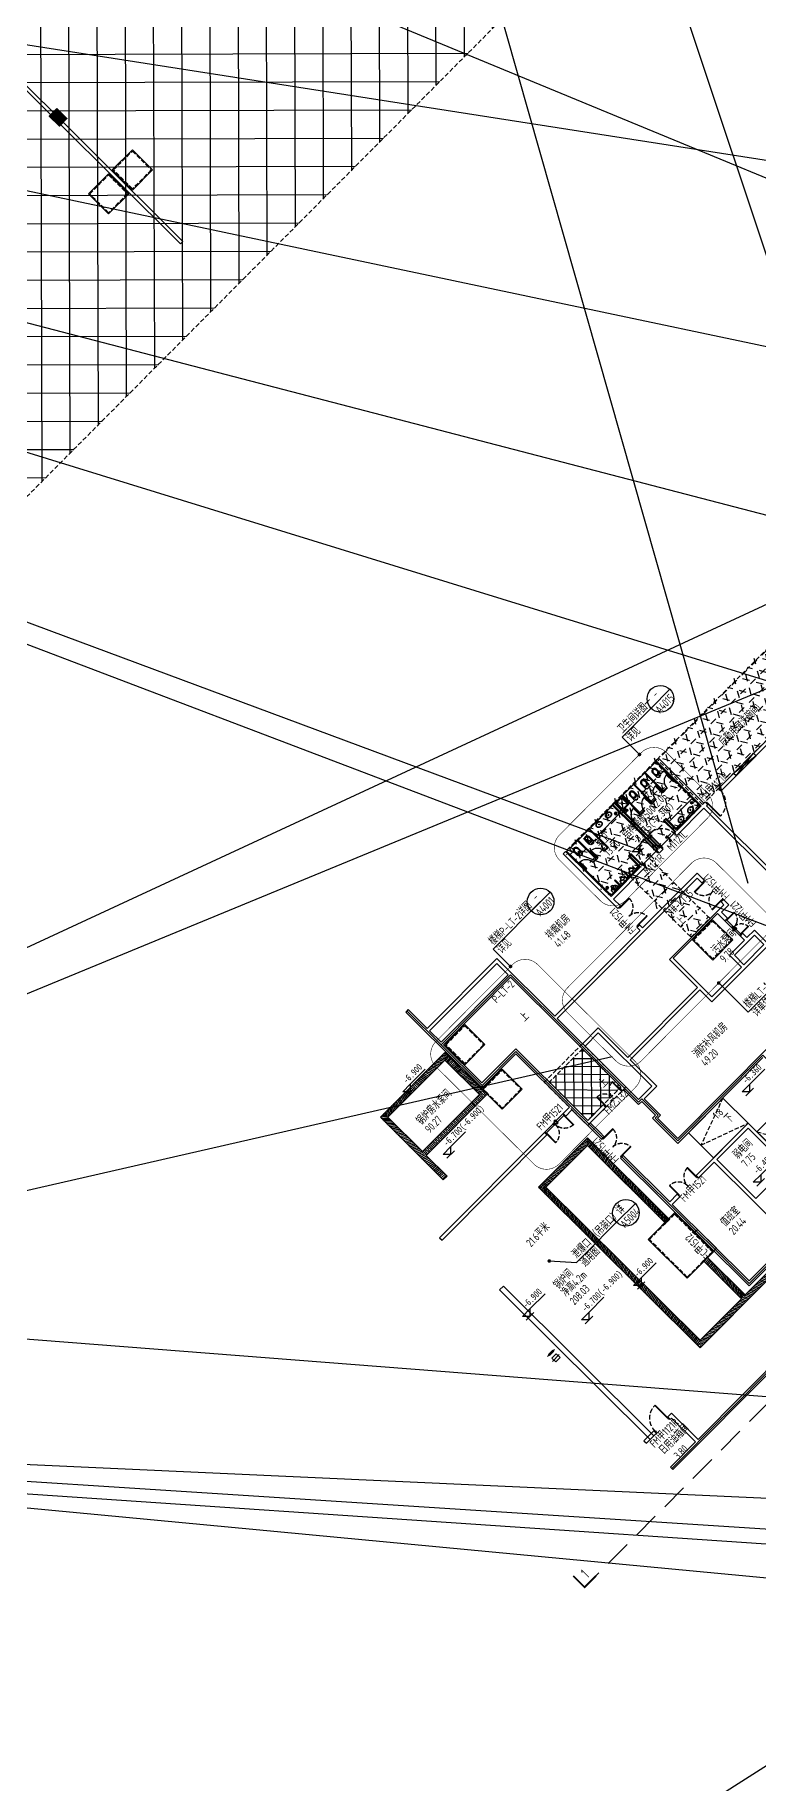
# Model space of a CAD drawing. Extents: x 517381295 to 519272522, y 3499086963 to 3500603577.
# Drawn here: x 518759061 to 518799717, y 3499822520 to 3499920838 of the extents above; entities that cross this region are included whole.
import ezdxf
from ezdxf.enums import TextEntityAlignment as Align

# ---------------------------------------------------------------- set-up
doc = ezdxf.new("R2010")
doc.units = 0
doc.header["$LTSCALE"] = 1000
doc.header["$MEASUREMENT"] = 0
for name, pattern in [('DASH', [0.35, 0.25, -0.1]), ('DASHED', [0.75, 0.5, -0.25]), ('HIDDEN', [0.375, 0.25, -0.125])]:
    doc.linetypes.add(name, pattern=pattern)
doc.layers.get('0').update_dxf_attribs({"linetype": 'CONTINUOUS'})
doc.layers.get('DEFPOINTS').update_dxf_attribs({"color": 8, "linetype": 'CONTINUOUS'})
for name, color, linetype in [('A10-plan_B1_SEN23VEG_设计区$0$AE-WALL', 255, 'CONTINUOUS'), ('AD-AREA-USNO', 13, 'CONTINUOUS'), ('AD-INDX', 43, 'CONTINUOUS'), ('AD-LEVL-HIGH', 61, 'CONTINUOUS'), ('AD-NAME-ROOM', 9, 'CONTINUOUS'), ('AD-NUMB', 205, 'CONTINUOUS'), ('AD-SIGN', 195, 'CONTINUOUS'), ('AE-ABOV', 154, 'HIDDEN'), ('AE-DICH-ARCH', 84, 'CONTINUOUS'), ('AE-DOOR-INSD', 61, 'CONTINUOUS'), ('AE-EQPM-TOLT', 70, 'CONTINUOUS'), ('AE-FLOR', 151, 'CONTINUOUS'), ('AE-FNSH', 11, 'CONTINUOUS'), ('AE-HOLE', 211, 'CONTINUOUS'), ('AE-PATN-MATE', 8, 'CONTINUOUS'), ('AE-STAR', 51, 'CONTINUOUS'), ('AE-STRU', 150, 'CONTINUOUS'), ('AE-WALL', 255, 'CONTINUOUS'), ('AE-WALL-HACH', 15, 'CONTINUOUS'), ('AE-WIND', 11, 'CONTINUOUS'), ('C-XREF-EXT', 7, 'CONTINUOUS'), ('S_WALL', 2, 'CONTINUOUS'), ('WINDOW', 4, 'CONTINUOUS'), ('多层3F核心筒1F$0$AE-PIPE', 10, 'CONTINUOUS')]:
    doc.layers.add(name, color=color, linetype=linetype)
doc.layers.add('修改圈注', color=2, linetype='CONTINUOUS', plot=False)
doc.layers.add('砼柱', color=2, linetype='CONTINUOUS', lineweight=35)
doc.styles.add('$7$TH-STYLE3', font='tssdeng.shx', dxfattribs={"width": 0.7, "bigfont": 'tssdchn.shx'})
doc.styles.add('TH-STYLE1', font='STFANGSO.TTF', dxfattribs={"width": 0.7})
doc.styles.add('TH-STYLE3', font='tssdeng.shx', dxfattribs={"width": 0.7, "bigfont": 'tssdchn.shx'})
doc.linetypes.add('ZIGZAG', pattern='A,0.0001,-0.2,[131,ltypeshp.shx,S=0.2,R=0,X=-0.2,Y=0],-0.4,[131,ltypeshp.shx,S=0.2,R=180,X=0.2,Y=0],-0.2', length=0.8001)
doc.dimstyles.new('TH-DIM100-FINAL', dxfattribs={"dimscale": 100, "dimtxt": 3, "dimasz": 2, "dimexe": 1, "dimexo": 1, "dimgap": 1, "dimtad": 1, "dimdec": 0, "dimdsep": 46, "dimtxsty": 'TH-STYLE3', "dimblk1": 'ARCHTICK', "dimblk2": 'ARCHTICK', "dimsah": 1, "dimcen": -1, "dimdle": 1, "dimclrd": 256, "dimclre": 256, "dimclrt": 256, "dimadec": 0, "dimazin": 0, "dimtfac": 1, "dimtdec": 0, "dimtix": 1, "dimtmove": 2, "dimatfit": 0, "dimldrblk": 'DOT', "dimfxl": 0, "dimtolj": 1, "dimtzin": 0, "dimlwd": -1, "dimlwe": -1, "dimarcsym": 0})
pattern_1 = [(360, (-5e-07, 2e-07), (3e-10, 95.25), [])]
pattern_2 = [(360, (3481.23, -9074.22), (3e-10, 95.25), [])]
pattern_3 = [(3e-15, (0, 0), (-6e-14, 687.4075), [396.875, -396.875]), (60, (0, 0), (-595.3124, 343.7038), [396.875, -396.875]), (120, (198.44, 343.7), (-595.3124, -343.7037), [396.875, -396.875])]

# ---------------------------------------------------------------- blocks, each defined once
blk = doc.blocks.new('*U332')
blk.add_lwpolyline([(30, 30), (60, 30), (60, 1070), (30, 1070)], close=True)
for points in [[(30, 0), (30, 30), (0, 30), (0, -30), (60, -30), (60, 0), (30, 0)], [(1070, 0), (1070, 30), (1100, 30), (1100, -30), (1040, -30), (1040, 0), (1070, 0)]]:
    blk.add_lwpolyline(points)
at = {"linetype": 'HIDDEN'}
blk.add_arc((30, 30), 1040, 0, 90, dxfattribs=at)
blk = doc.blocks.new('*U335')
for points in [[(30, 0), (30, 30), (0, 30), (0, -30), (60, -30), (60, 0), (30, 0)], [(1470, 0), (1470, 30), (1500, 30), (1500, -30), (1440, -30), (1440, 0), (1470, 0)]]:
    blk.add_lwpolyline(points)
for points in [[(30, 30), (60, 30), (60, 750), (30, 750)], [(1470, 30), (1440, 30), (1440, 750), (1470, 750)]]:
    blk.add_lwpolyline(points, close=True)
at = {"linetype": 'DASH'}
for centre, start, end in [((30, 30), 0, 90), ((1470, 30), 90, 180)]:
    blk.add_arc(centre, 720, start, end, dxfattribs=at)
at = {"layer": 'A10-plan_B1_SEN23VEG_设计区$0$AE-WALL'}
for points in [[(0, -100), (0, 100)], [(1500, -100), (1500, 100)]]:
    blk.add_lwpolyline(points, dxfattribs=at)
blk = doc.blocks.new('$WINLIB2D$00000002')
at = {"color": 0}
for points in [[(-0.5, 0.5), (0.5, 0.5)], [(-0.5, 0.5), (-0.5, -0.5)], [(0.5, 0), (-0.5, 0)], [(0.5, 0.5), (0.5, -0.5)], [(-0.5, -0.5), (0.5, -0.5)]]:
    blk.add_lwpolyline(points, dxfattribs=at)
blk = doc.blocks.new('*U336')
for points in [[(30, 0), (30, 30), (0, 30), (0, -30), (60, -30), (60, 0), (30, 0)], [(1170, 0), (1170, 30), (1200, 30), (1200, -30), (1140, -30), (1140, 0), (1170, 0)]]:
    blk.add_lwpolyline(points)
for points in [[(30, 30), (60, 30), (60, 600), (30, 600)], [(1170, 30), (1140, 30), (1140, 600), (1170, 600)]]:
    blk.add_lwpolyline(points, close=True)
at = {"linetype": 'DASH'}
for centre, start, end in [((30, 30), 0, 90), ((1170, 30), 90, 180)]:
    blk.add_arc(centre, 570, start, end, dxfattribs=at)
at = {"layer": 'A10-plan_B1_SEN23VEG_设计区$0$AE-WALL'}
for points in [[(0, -100), (0, 100)], [(1200, -100), (1200, 100)]]:
    blk.add_lwpolyline(points, dxfattribs=at)
blk = doc.blocks.new('*U341')
for points in [[(30, 0), (30, 30), (0, 30), (0, -30), (60, -30), (60, 0), (30, 0)], [(1270, 0), (1270, 30), (1300, 30), (1300, -30), (1240, -30), (1240, 0), (1270, 0)]]:
    blk.add_lwpolyline(points)
for points in [[(30, 30), (60, 30), (60, 650), (30, 650)], [(1270, 30), (1240, 30), (1240, 650), (1270, 650)]]:
    blk.add_lwpolyline(points, close=True)
at = {"linetype": 'DASH'}
for centre, start, end in [((30, 30), 0, 90), ((1270, 30), 90, 180)]:
    blk.add_arc(centre, 620, start, end, dxfattribs=at)
at = {"layer": 'A10-plan_B1_SEN23VEG_设计区$0$AE-WALL'}
for points in [[(0, -100), (0, 100)], [(1300, -100), (1300, 100)]]:
    blk.add_lwpolyline(points, dxfattribs=at)
blk = doc.blocks.new('卫生间15门槛')
at = {"layer": 'AD-SIGN'}
h = blk.add_hatch(dxfattribs=at)
h.set_pattern_fill('ANSI31', color=256, scale=500, angle=360, style=0)
h.set_pattern_definition([(45, (187442.115, -544757.67), (-44.194174, 44.194174), [])])
h.paths.add_polyline_path([(-20, -400), (130, -400), (130, 0), (0, 0), (0, -200), (-20, -200)])
blk.add_line((130, -400), (130, 0), dxfattribs=at)
at = {"layer": 'AD-SIGN', "const_width": 20}
blk.add_lwpolyline([(-15, -400), (-15, -200), (0, -200), (0, 0)], dxfattribs=at)
blk = doc.blocks.new('*U348')
at = {"layer": 'AD-SIGN'}
h = blk.add_hatch(dxfattribs=at)
h.set_pattern_fill('ANSI31', color=256, scale=500, angle=360, style=0)
h.set_pattern_definition([(45, (-50, 2e-08), (-44.194, 44.194), [])])
h.paths.add_polyline_path([(150, -67), (150, 0), (0, 0), (0, 100), (150, 100), (150, 167), (250, 167), (250, -67)])
at = {"layer": 'AD-SIGN', "const_width": 20}
blk.add_lwpolyline([(150, 167), (150, 100), (0, 100), (0, 0), (150, 0), (150, -67)], dxfattribs=at)
at = {"layer": 'DEFPOINTS'}
blk.add_lwpolyline([(150, -67), (150, 0), (0, 0), (0, 100), (150, 100), (150, 167), (250, 167), (250, -67)], close=True, dxfattribs=at)
blk = doc.blocks.new('fhfshgfdshdshhdshds')
at = {"layer": 'AE-PATN-MATE'}
h = blk.add_hatch(dxfattribs=at)
h.set_pattern_fill('ANSI37', color=256, scale=300, angle=-45.15729)
h.set_pattern_definition([(45, (0, 0), (-336.7596, 336.7596), []), (135, (0, 0), (-336.7596, -336.7596), [])])
h.paths.add_polyline_path([(13250, 82650), (10600, 82650), (10600, 79600), (13250, 79600)])
at = {"layer": 'AE-FLOR', "linetype": 'Continuous'}
for points in [[(23000, 87550), (24100, 87550)], [(24400, 87550), (25500, 87550)]]:
    blk.add_lwpolyline(points, dxfattribs=at)
at = {"layer": 'AE-FLOR'}
for points in [[(24000, 80850), (24000, 82050)], [(24100, 80850), (24100, 82050)], [(8400, 80850), (9900, 80850)], [(8400, 80750), (9900, 80750)]]:
    blk.add_lwpolyline(points, dxfattribs=at)
at = {"layer": 'AE-STRU', "linetype": 'DASH'}
for points in [[(13450, 82850), (10400, 82850), (10400, 79400), (13450, 79400)], [(13250, 82650), (10600, 82650), (10600, 79600), (13250, 79600)]]:
    blk.add_lwpolyline(points, close=True, dxfattribs=at)
at = {"layer": 'AE-WALL'}
for points in [[(29400, 130600), (29400, 145400), (29200, 145400), (29200, 145600), (29800, 145600), (29800, 145400), (29600, 145400), (29600, 130600), (29400, 130600)], [(20450, 91150), (20450, 87550), (22800, 87550), (22800, 88450), (22900, 88450), (22900, 87550), (23000, 87550), (23000, 87350), (20450, 87350), (20450, 86800), (20250, 86800), (20250, 91150), (20450, 91150)], [(24200, 91150), (24300, 91150), (24300, 87550), (24400, 87550), (24400, 87350), (24100, 87350), (24100, 87550), (24200, 87550), (24200, 91150)], [(25600, 87550), (25500, 87550), (25600, 87550), (25600, 88450), (25700, 88450), (25700, 87550), (27650, 87550), (27650, 91150), (27850, 91150), (27850, 87550), (27950, 87550), (27950, 87350), (27850, 87350), (27850, 75300), (30550, 75300), (30550, 75100), (27650, 75100), (27650, 87350), (25500, 87350), (25500, 87550)], [(36950, 85050), (36950, 84800), (37550, 84800), (37550, 84600), (36750, 84600), (36750, 85250), (37000, 85250), (37000, 86350), (36750, 86350), (36750, 87350), (29050, 87350), (29050, 87550), (36750, 87550), (36750, 88650), (36950, 88650), (36950, 87100), (37550, 87100), (37550, 86900), (36950, 86900), (36950, 86550), (37200, 86550), (37200, 85050), (36950, 85050)], [(13450, 78400), (13450, 82650), (14500, 82650), (14500, 78400)], [(50, 80650), (8400, 80650), (8400, 80850), (50, 80850)], [(24000, 80300), (24600, 80300), (23000, 80300), (23000, 79550), (24600, 79550), (24600, 80300)], [(16850, 65000), (16850, 60450), (16650, 60450), (16650, 62350), (50, 62350), (50, 62550), (2050, 62550), (2050, 64450), (1950, 64450), (1950, 64650), (2250, 64650), (2250, 62550), (16650, 62550), (16650, 65000), (16850, 65000)], [(850, 64450), (850, 64650), (50, 64650), (50, 64450)]]:
    blk.add_lwpolyline(points, close=True, dxfattribs=at)
for points in [[(7900, 89650), (7900, 91150), (7700, 91150), (7700, 89550), (7700, 88450), (7700, 85100), (10400, 85100), (10400, 80850), (9900, 80850), (9900, 80650), (10400, 80650), (10400, 78550), (10400, 78300), (10600, 78300), (10600, 78650), (10600, 79400), (11850, 79400), (11850, 79600), (10600, 79600), (10600, 80750), (10600, 85300), (10500, 85300), (7900, 85300), (7900, 88350), (13250, 88350), (13250, 79600), (13150, 79600), (13150, 79400), (13250, 79400), (13250, 78900), (13250, 78200), (13500, 78200), (13500, 77100), (13250, 77100), (13250, 75100), (20050, 75100)], [(24600, 75300), (13450, 75300), (13450, 76900), (13700, 76900), (13700, 78200), (14700, 78200), (14700, 80300), (20250, 80300), (20250, 79350), (24600, 79350)], [(24800, 76500), (24800, 80500), (24200, 80500), (24200, 80850), (24000, 80850), (24000, 80500), (22800, 80500), (22800, 79550), (20450, 79550), (20450, 82625), (24000, 82625), (24000, 82050), (24200, 82050), (24200, 82525), (24800, 82525), (24800, 82950), (24600, 82950), (24600, 82725), (20250, 82725), (20250, 80500), (14700, 80500), (14700, 82850), (13450, 82850), (13450, 84850), (24600, 84850), (24600, 84450), (24800, 84450), (24800, 84450), (24800, 85050), (20450, 85050), (20450, 85300), (20250, 85300), (20250, 85050), (13450, 85050), (13450, 89650)], [(7900, 89650), (13450, 89650)], [(13250, 89450), (13250, 88550), (7900, 88550), (7900, 89450)], [(7900, 89450), (13250, 89450)], [(16650, 69800), (14150, 69800), (14150, 72900), (16650, 72900), (16650, 71300)], [(16850, 71300), (16850, 73100), (12700, 73100), (12700, 72900), (13950, 72900), (13950, 66800), (10600, 66800), (10600, 72900), (11200, 72900), (11200, 73100), (10600, 73100), (10600, 76800), (10400, 76800), (10400, 66600), (16650, 66600)]]:
    blk.add_lwpolyline(points, dxfattribs=at)
at = {"layer": 'AE-WALL-HACH', "linetype": 'ZIGZAG', "ltscale": 0.5}
for points in [[(7800, 91150), (7800, 88450), (13350, 88450), (13350, 78300), (13600, 78300), (13600, 77000), (13350, 77000), (13350, 75200), (20150, 75200), (20150, 74400)], [(7800, 88450), (7800, 85200), (10500, 85200), (10500, 78300)], [(10500, 76800), (10500, 70900)], [(10500, 69400), (10500, 66700), (16750, 66700), (16750, 66500)], [(16750, 65000), (16750, 62450), (50, 62450)]]:
    blk.add_lwpolyline(points, dxfattribs=at)
at = {"layer": 'S_WALL'}
for p, q in [((30222, 87350), (31822, 87550)), ((31822, 87350), (30222, 87550))]:
    blk.add_line(p, q, dxfattribs=at)
blk.add_lwpolyline([(30222, 87550), (31822, 87550), (31822, 87350), (30222, 87350)], close=True, dxfattribs=at)
at = {"layer": 'AE-DOOR-INSD', "extrusion": (0, 0, -1), "zscale": -1}
for p, rotation in [((-24100, 87450), 6.60534069011202e-07), ((-27950, 87450), 180.0000002666694), ((-1950, 64550), 2.507081546688834e-07)]:
    blk.add_blockref('*U332', p, dxfattribs=dict(at, rotation=rotation))
at = {"layer": 'AE-DOOR-INSD', "extrusion": (0, 0, -1), "xscale": -1, "zscale": -1, "rotation": 359.9999998241516}
blk.add_blockref('*U332', (-24400, 87450), dxfattribs=at)
at = {"layer": 'AE-DOOR-INSD', "extrusion": (-1.03757e-10, 1.50678e-10, -1), "zscale": -1}
for name, p, rotation in [('*U335', (-20350, 85300, 0), 90.00000002542615), ('*U336', (-24100, 80850, 0), 90.0000000614262), ('*U335', (-10500, 76800, 0), 89.9999999689182)]:
    blk.add_blockref(name, p, dxfattribs=dict(at, rotation=rotation))
at = {"layer": 'AE-DOOR-INSD'}
for name, p, rotation in [('*U335', (24700, 82950, -1), 90.00000013897832), ('*U341', (11850, 79500, 0), 6.214371292143033e-08), ('*U335', (11200, 73000, -1), 1.554365093517964e-07)]:
    blk.add_blockref(name, p, dxfattribs=dict(at, rotation=rotation))
at = {"layer": 'AE-DOOR-INSD', "extrusion": (1.50678e-10, 1.03757e-10, -1), "zscale": -1, "rotation": 180}
blk.add_blockref('*U335', (-8400, 80750, 1), dxfattribs=at)
at = {"layer": 'AE-FLOR'}
for name, p, rotation in [('卫生间15门槛', (23521, 87750), 1.970203458457919e-06), ('*U348', (9075, 80750), 4.368512655817757e-07), ('*U348', (24000, 81525), 269.9999998772625)]:
    blk.add_blockref(name, p, dxfattribs=dict(at, rotation=rotation))
at = {"layer": 'AE-FLOR', "linetype": 'Continuous', "rotation": 1.970203458457919e-06}
blk.add_blockref('卫生间15门槛', (24950, 87750), dxfattribs=at)
at = {"layer": 'AE-WIND', "xscale": 1500, "yscale": 200, "zscale": 1200, "rotation": 90.00000009259264}
blk.add_blockref('$WINLIB2D$00000002', (10500, 70150), dxfattribs=at)
at = {"layer": 'AD-NUMB', "style": 'TH-STYLE3', "width": 0.7}
for s, rotation, p in [('FM甲1121R', 0.00004, (27913, 87607, -1)), ('FM甲1521', 90.00003, (20172, 85218, -1)), ('M1121R', 359.99996, (22755, 86901, -1)), ('M1121L', 359.99996, (24648, 86901, -1)), ('FM甲1521', 89.99997, (25227, 82845, -1)), ('FM甲1221', 89.93948, (25227, 80708, -1)), ('FM甲1521', 0.00004, (8341, 81024, -1)), ('FM乙1321', 0.00004, (11642, 78966, -1)), ('FM甲1521', 90.00003, (10321, 76808, 0)), ('FM甲1521', 359.99996, (11170, 72471, 0)), ('FC甲1512', 89.99997, (10172, 69359, -1)), ('FM甲1121R', 0.00004, (171, 63924))]:
    blk.add_text(s, height=450, rotation=rotation, dxfattribs=at).set_placement(p)
blk = doc.blocks.new('A$C19A71248')
at = {"layer": 'AE-HOLE', "color": 8, "linetype": 'DASH'}
for points in [[(-62600, 2700), (-65350, 1700), (-62600, 700)], [(-62600, 0), (-61000, -2750), (-59400, 0)]]:
    blk.add_lwpolyline(points, dxfattribs=at)
at = {"layer": 'AE-STAR'}
for points in [[(-65350, 2700), (-62600, 2700), (-62600, 700), (-65350, 700)], [(-62600, 0), (-59400, 0), (-59400, -2750), (-62600, -2750)]]:
    blk.add_lwpolyline(points, close=True, dxfattribs=at)
blk = doc.blocks.new('2#1F$0$1-洗手盆')
at = {"layer": 'AE-EQPM-TOLT'}
for p, q in [((-86, 21), (-101, 21)), ((-80, 27), (-80, 42)), ((-80, 15), (-80, 0)), ((-74, 21), (-59, 21)), ((-6, 218), (-34, 218)), ((-6, 21), (-21, 21)), ((0, 27), (0, 42)), ((0, 15), (0, 0)), ((2, 226), (2, 254)), ((2, 210), (2, 182)), ((6, 21), (21, 21)), ((10, 218), (38, 218)), ((74, 21), (59, 21)), ((80, 27), (80, 42)), ((80, 15), (80, 0)), ((86, 21), (101, 21))]:
    blk.add_line(p, q, dxfattribs=at)
for centre, major_axis, start_param, end_param in [((-81, 218), (-78.5, 78.5), 0.281387, 0.785403), ((-81, 218), (78.5, 78.5), 2.356199, 2.860215), ((-41, 195), (-111, 111), -0.141234, 0.281387), ((-41, 240), (111, 111), 2.860215, 3.282836), ((-81, 218), (-64.3, 64.3), 0.281387, 0.785403), ((-81, 218), (64.3, 64.3), 2.356199, 2.860215), ((-41, 195), (-96.7, 96.7), -0.141234, 0.281387), ((-41, 240), (-96.7, 96.7), 1.289419, 1.71204), ((-15, 161), (142, 142), 1.086999, 1.429562), ((-15, 275), (-142, 142), 1.71204, 2.054603), ((-15, 161), (-128, 128), -0.483797, -0.141234), ((-15, 275), (-128, 128), 1.71204, 2.054603), ((2, 106), (182, 182), 0.785403, 1.086999), ((2, 330), (-182, 182), 2.054603, 2.356199), ((2, 106), (168, 168), 0.785403, 1.086999), ((2, 330), (-168, 168), 2.054603, 2.356199), ((2, 106), (182, 182), 0.483806, 0.785403), ((2, 106), (168, 168), 0.483806, 0.785403), ((2, 330), (168, 168), 3.926996, 4.228592), ((2, 330), (182, 182), 3.926996, 4.228592), ((19, 161), (128, 128), 0.141244, 0.483806), ((19, 275), (128, 128), 4.228592, 4.571155), ((19, 161), (-142, 142), -1.429553, -1.08699), ((19, 275), (-142, 142), 2.657796, 3.000358), ((45, 195), (-96.7, 96.7), 4.431011, 4.853633), ((45, 240), (-96.7, 96.7), 3.000358, 3.42298), ((45, 195), (-111, 111), 4.431011, 4.853633), ((45, 240), (-111, 111), 3.000358, 3.42298), ((86, 218), (-64.3, 64.3), 3.926996, 4.431011), ((86, 218), (64.3, 64.3), 4.993776, 5.497792), ((86, 218), (-78.5, 78.5), 3.926996, 4.431011), ((86, 218), (-78.5, 78.5), 3.42298, 3.926996)]:
    blk.add_ellipse(centre, major_axis=major_axis, ratio=1, start_param=start_param, end_param=end_param, dxfattribs=at)
at = {"layer": 'AE-EQPM-TOLT', "extrusion": (-1.55026e-13, -2.5838e-13, -1)}
blk.add_ellipse((-80, 21), major_axis=(-9.33, 9.33), ratio=1, dxfattribs=at)
at = {"layer": 'AE-EQPM-TOLT', "extrusion": (-1.49096e-13, -2.51603e-13, -1)}
blk.add_ellipse((2, 218), major_axis=(17.3, 17.3), ratio=1, dxfattribs=at)
at = {"layer": 'AE-EQPM-TOLT', "extrusion": (-1.52506e-13, -2.49557e-13, -1)}
blk.add_ellipse((2, 218), major_axis=(-11.6, 11.6), ratio=1, dxfattribs=at)
at = {"layer": 'AE-EQPM-TOLT', "extrusion": (-1.37801e-13, -2.41155e-13, -1)}
for centre, major_axis in [((0, 21), (-9.33, 9.33)), ((80, 21), (9.33, 9.33))]:
    blk.add_ellipse(centre, major_axis=major_axis, ratio=1, dxfattribs=at)
blk = doc.blocks.new('$plan$00002869')
at = {"layer": 'AE-EQPM-TOLT'}
for p, q in [((-125, 402), (-125, 147)), ((-12, 34), (10, 34)), ((123, 402), (123, 147))]:
    blk.add_line(p, q, dxfattribs=at)
blk.add_lwpolyline([(-159, 434), (-159, 147, 0.837498), (153, 116), (156, 437, 0.957761), (-159, 434)], format="xyb", close=True, dxfattribs=at)
for points in [[(-25, 398, 0.062004), (-42, 389, 0.107172), (-82, 350, 0.07853), (-106, 296, 0.065877), (-115, 226, 0.065877), (-106, 156, 0.07853), (-82, 102, 0.107172), (-42, 62, 0.142741), (-1, 50, 0.142741)], [(-1, 50, 0.142741), (40, 62, 0.107172), (80, 102, 0.07853), (104, 156, 0.065877), (113, 226, 0.065877), (104, 296, 0.07853), (80, 350, 0.107172), (40, 389, 0.062452), (23, 398, 0.142741)]]:
    blk.add_lwpolyline(points, format="xyb", dxfattribs=at)
at = {"layer": 'AE-EQPM-TOLT', "extrusion": (0, 0, -1)}
for centre, radius, start, end in [((91, 402), 33.8, 0, 79.17033), ((1, -70), 514, 79.17262, 100.76013), ((-89, 402), 33.8, 100.76128, 180)]:
    blk.add_arc(centre, radius, start, end, dxfattribs=at)
at = {"layer": 'AE-EQPM-TOLT'}
for centre, radius, start, end in [((-12, 147), 112, 180, 270), ((-1, 440), 49.1, 178.33858, 1.66142), ((10, 147), 112, 270, 0)]:
    blk.add_arc(centre, radius, start, end, dxfattribs=at)
blk = doc.blocks.new('3#1F$0$W1')
at = {"layer": 'AE-EQPM-TOLT'}
for points in [[(-375, 1500), (-425, 1500)], [(-425, 0), (-425, 1450)], [(-375, 1450), (-425, 1450)], [(-375, 1450), (-375, 1500)], [(475, 1500), (175, 1500)], [(175, 1450), (175, 1500)], [(425, 1450), (175, 1450)], [(425, 0), (425, 1450)]]:
    blk.add_lwpolyline(points, dxfattribs=at)
blk.add_lwpolyline([(-375, 925), (-325, 925), (-325, 1475), (-375, 1475)], close=True, dxfattribs=at)
blk.add_arc((-375, 1475), 550, 269.99997, 359.99997, dxfattribs=at)
at = {"layer": 'AE-EQPM-TOLT', "rotation": 359.9999754494416}
blk.add_blockref('$plan$00002869', (0, 150), dxfattribs=at)
blk = doc.blocks.new('1-小便器')
at = {"layer": 'AE-EQPM-TOLT'}
for p, q in [((-205, 0), (205, 0)), ((-205, -191), (-205, 0)), ((205, 0), (205, -191))]:
    blk.add_line(p, q, dxfattribs=at)
blk.add_circle((0, -60), 20, dxfattribs=at)
for centre, radius, start, end in [((-243, -391), 203, 19.26394, 79.28938), ((-152, -175), 10, 114.10838, 248.13939), ((5, -526), 395, 66.66751, 114.10838), ((-243, -401), 233, 19.26394, 68.13939), ((0, -306), 54, 199.26394, 269.77772), ((0, -316), 24, 199.26394, 269.49983), ((0, -306), 54, 270.22231, 340.73605), ((0, -316), 24, 270.50017, 340.73605), ((243, -401), 233, 110.49411, 160.73605), ((243, -391), 203, 100.71062, 160.73605), ((158, -173), 10, 290.49411, 66.66751)]:
    blk.add_arc(centre, radius, start, end, dxfattribs=at)
blk = doc.blocks.new('66')
at = {"layer": 'AE-EQPM-TOLT'}
for points in [[(360516, 59492), (361016, 59492), (361016, 58892), (360516, 58892)], [(360566, 59442), (360966, 59442), (360966, 58942), (360566, 58942)]]:
    blk.add_lwpolyline(points, close=True, dxfattribs=at)
for points in [[(360566, 59442), (360735, 59231)], [(360566, 58942), (360735, 59153)], [(360798, 59231), (360966, 59442)], [(360798, 59153), (360966, 58942)]]:
    blk.add_lwpolyline(points, dxfattribs=at)
blk.add_circle((360766, 59192), 50, dxfattribs=at)
blk = doc.blocks.new('多层3F核心筒1F$0$W-drain-4')
for p, q in [((-48, -13), (13, 48)), ((-35, -35), (35, 35)), ((-13, -48), (48, 13))]:
    blk.add_line(p, q)
blk.add_circle((0, 0), 50)
blk = doc.blocks.new('A$C17EA4383')
at = {"layer": 'AE-EQPM-TOLT'}
for points in [[(1950, 15150), (3800, 15150), (3800, 15750), (1950, 15750)], [(4500, 14825), (4550, 14825), (4550, 14275), (4500, 14275)], [(5400, 12250), (7250, 12250), (7250, 12850), (5400, 12850)], [(925, 12250), (875, 12250), (875, 12700), (925, 12700)], [(1625, 12250), (1575, 12250), (1575, 12700), (1625, 12700)]]:
    blk.add_lwpolyline(points, close=True, dxfattribs=at)
for points in [[(1950, 14250), (1950, 15750)], [(4550, 14250), (4550, 15750)]]:
    blk.add_lwpolyline(points, dxfattribs=at)
blk.add_arc((4550, 14275), 550, 90, 180, dxfattribs=at)
at = {"layer": 'AE-FNSH'}
for points in [[(2650, 12200), (2650, 12250), (2600, 12250), (2600, 13100), (2400, 13100), (2400, 12250), (150, 12250), (150, 15500), (350, 15500), (350, 15750), (3800, 15750), (3800, 12250), (3750, 12250), (3750, 12200)], [(4050, 12200), (4050, 12250), (4000, 12250), (4000, 15750), (7250, 15750), (7250, 12250), (5400, 12250), (5400, 13100), (5200, 13100), (5200, 12250), (5150, 12250), (5150, 12200)]]:
    blk.add_lwpolyline(points, dxfattribs=at)
at = {"layer": 'AE-EQPM-TOLT'}
for name, p, xscale, rotation in [('3#1F$0$W1', (575, 15750), -1, 179.9999753075723), ('3#1F$0$W1', (1475, 15750), -1, 179.9999753075723), ('2#1F$0$1-洗手盆', (2500, 15750), -1.000000000000003, 180.00074232444), ('2#1F$0$1-洗手盆', (3250, 15750), -1.000000000000003, 180.00074232444), ('66', (365016, -43742), -1, 359.9999999093434), ('1-小便器', (550, 12250), -0.999999999999998, 180.0000005934962), ('1-小便器', (1250, 12250), -0.999999999999998, 180.0000005934962), ('1-小便器', (1950, 12250), -0.999999999999998, 180.0000005934962)]:
    blk.add_blockref(name, p, dxfattribs=dict(at, xscale=xscale, rotation=rotation))
for name, p, rotation in [('3#1F$0$W1', (5025, 15750), 180.0000248283219), ('3#1F$0$W1', (5925, 15750), 180.0000248283219), ('3#1F$0$W1', (6825, 15750), 180.0000248283219), ('2#1F$0$1-洗手盆', (5950, 12250), 359.999257666065), ('2#1F$0$1-洗手盆', (6700, 12250), 359.999257666065)]:
    blk.add_blockref(name, p, dxfattribs=dict(at, rotation=rotation))
at = {"layer": '多层3F核心筒1F$0$AE-PIPE'}
for p, xscale, yscale, zscale, rotation in [((3600, 15300), -1.469999999999996, 1.469999999999997, -1.469999999999996, 236.7545574588137), ((4150, 15000), 1.469999999999999, 1.469999999999999, -1.469999999999996, 123.2454424319278), ((300, 12700), -1.469999999999997, 1.469999999999997, -1.469999999999997, 56.75455738979409), ((7050, 12700), 1.469999999999997, 1.469999999999997, -1.469999999999996, 303.2454425800247)]:
    blk.add_blockref('多层3F核心筒1F$0$W-drain-4', p, dxfattribs=dict(at, xscale=xscale, yscale=yscale, zscale=zscale, rotation=rotation))
blk = doc.blocks.new('集水坑1500x1500x1500（h）')
at = {"layer": 'AE-FLOR'}
blk.add_lwpolyline([(-50, 1550), (1550, 1550), (1550, -50), (-50, -50)], close=True, dxfattribs=at)
at = {"layer": 'AE-FLOR', "linetype": 'DASH'}
blk.add_lwpolyline([(0, 1500), (1500, 1500), (1500, 0), (0, 0)], close=True, dxfattribs=at)
blk = doc.blocks.new('JSK')
at = {"layer": 'AE-DICH-ARCH'}
h = blk.add_hatch(dxfattribs=at)
h.set_pattern_fill('LINE', color=8, scale=100, angle=44.84271)
h.set_pattern_definition([(90, (1e-06, -12421.71), (-95.25, 3e-10), [])])
h.paths.add_polyline_path([(7342, 87691), (7642, 87991), (2500, 87991), (2800, 87691)])
h = blk.add_hatch(dxfattribs=at)
h.set_pattern_fill('LINE', color=8, scale=100, angle=-45.15729)
h.set_pattern_definition(pattern_1)
h.paths.add_polyline_path([(2500, 82997), (2500, 87991), (2800, 87691), (2800, 82997)])
h = blk.add_hatch(dxfattribs=at)
h.set_pattern_fill('LINE', color=8, scale=100, angle=-45.15729)
h.set_pattern_definition(pattern_1)
h.paths.add_polyline_path([(7342, 84949), (7642, 84949), (7642, 87991), (7342, 87691)])
h = blk.add_hatch(dxfattribs=at)
h.set_pattern_fill('LINE', color=8, scale=100, angle=44.84271)
h.set_pattern_definition([(90, (-5e-07, 2e-07), (-95.25, 3e-10), [])])
h.paths.add_polyline_path([(2800, 84949), (7700, 84949), (7700, 84649), (2800, 84649)])
h = blk.add_hatch(dxfattribs=at)
h.set_pattern_fill('LINE', color=8, scale=100, angle=44.84271)
h.set_pattern_definition([(90, (3481.23, -21495.93), (-95.25, 3e-10), [])])
h.paths.add_polyline_path([(9584, 78617), (9884, 78917), (5981, 78917), (6281, 78617)])
h = blk.add_hatch(dxfattribs=at)
h.set_pattern_fill('LINE', color=8, scale=100, angle=-45.15729)
h.set_pattern_definition(pattern_2)
h.paths.add_polyline_path([(5981, 66101), (5981, 78917), (6281, 78617), (6281, 66401)])
h = blk.add_hatch(dxfattribs=at)
h.set_pattern_fill('LINE', color=8, scale=100, angle=-45.15729)
h.set_pattern_definition(pattern_2)
h.paths.add_polyline_path([(9584, 72417), (9884, 72417), (9884, 78917), (9584, 78617)])
h = blk.add_hatch(dxfattribs=at)
h.set_pattern_fill('LINE', color=8, scale=100, angle=-45.15729)
h.set_pattern_definition([(360, (3481.23, -15090.19), (3e-10, 95.25), [])])
h.paths.add_polyline_path([(9584, 66401), (9884, 66401), (9884, 69417), (9584, 69417)])
h = blk.add_hatch(dxfattribs=at)
h.set_pattern_fill('LINE', color=8, scale=100, angle=44.84271)
h.set_pattern_definition([(90, (3481.23, -9074.22), (-95.25, 3e-10), [])])
h.paths.add_polyline_path([(6281, 66401), (16650, 66401), (16650, 66101), (5981, 66101)])
for points in [[(2500, 82997), (2800, 82997), (2800, 84649), (7700, 84649), (7700, 84949), (7642, 84949), (7642, 87991), (2500, 87991), (2500, 82997)], [(2800, 87691), (7342, 87691), (7342, 84949), (2800, 84949)], [(9884, 69417), (9584, 69417), (9584, 66401), (6281, 66401), (6281, 78617), (9584, 78617), (9584, 72417), (9884, 72417), (9884, 78917), (5981, 78917), (5981, 66101), (16650, 66101), (16650, 66401), (9884, 66401), (9884, 69417)]]:
    blk.add_lwpolyline(points, close=True, dxfattribs=at)
at = {"layer": 'AE-FLOR'}
blk.add_lwpolyline([(8250, 72467), (10350, 72467), (10350, 69367), (8250, 69367)], close=True, dxfattribs=at)
at = {"layer": 'AE-FLOR', "linetype": 'DASH'}
blk.add_lwpolyline([(8300, 72417), (10300, 72417), (10300, 69417), (8300, 69417)], close=True, dxfattribs=at)
at = {"layer": 'C-XREF-EXT', "rotation": 359.9999999998357}
for p in [(27800, 134700), (29700, 134700), (7996, 86750), (7700, 83500), (22000, 81025)]:
    blk.add_blockref('集水坑1500x1500x1500（h）', p, dxfattribs=at)
blk = doc.blocks.new('*U268')
for p, q in [((-200, 200), (200, 200)), ((0, 0), (-200, 200)), ((-200, 0), (200, 0)), ((200, 200), (0, 0)), ((200, 200), (1000, 200))]:
    blk.add_line(p, q)
at = {"style": 'TH-STYLE1', "width": 0.7}
blk.add_attdef('标高', (280, 334), '', height=250, dxfattribs=at)
blk = doc.blocks.new('gfdgdgfdggggfd')
at = {"layer": 'AD-LEVL-HIGH'}
ref = blk.add_blockref('*U268', (-1224235, 2963751), dxfattribs=dict(at, xscale=1.500000000000002, yscale=1.500000000000002, zscale=1.500000000000002, rotation=5.623632054010739e-06))
ref.add_attrib('标高', '-6.900', (-1224064, 2964201), dxfattribs={"layer": '0', "height": 375, "rotation": 0.00001, "style": 'TH-STYLE1', "width": 0.7})
ref = blk.add_blockref('*U268', (-1205567, 2964108), dxfattribs=dict(at, xscale=1.500000000000002, yscale=1.500000000000002, zscale=1.500000000000002, rotation=5.623632054010739e-06))
ref.add_attrib('标高', '-5.815(-6.300)', (-1205395, 2964558), dxfattribs={"layer": '0', "height": 375, "rotation": 0.00001, "style": 'TH-STYLE1', "width": 0.7})
ref = blk.add_blockref('*U268', (-1225135, 2959657), dxfattribs=dict(at, xscale=1.500000000000002, yscale=1.500000000000002, zscale=1.500000000000002, rotation=5.623632054010739e-06))
ref.add_attrib('标高', '-6.700(-6.900)', (-1224963, 2960107), dxfattribs={"layer": '0', "height": 375, "rotation": 0.00001, "style": 'TH-STYLE1', "width": 0.7})
ref = blk.add_blockref('*U268', (-1228443, 2950071), dxfattribs=dict(at, xscale=1.500000000000002, yscale=1.500000000000002, zscale=1.500000000000002, rotation=5.623632054010739e-06))
ref.add_attrib('标高', '-6.900', (-1228271, 2950521), dxfattribs={"layer": '0', "height": 375, "rotation": 0.00001, "style": 'TH-STYLE1', "width": 0.7})
ref = blk.add_blockref('*U268', (-1210784, 2950213), dxfattribs=dict(at, xscale=1.500000000000002, yscale=1.500000000000002, zscale=1.500000000000002, rotation=5.623632054010739e-06))
ref.add_attrib('标高', '-6.360', (-1210613, 2950663), dxfattribs={"layer": '0', "height": 375, "rotation": 0.00001, "style": 'TH-STYLE1', "width": 0.7})
ref = blk.add_blockref('*U268', (-1226248, 2947576), dxfattribs=dict(at, xscale=1.500000000000002, yscale=1.500000000000002, zscale=1.500000000000002, rotation=5.623632054010739e-06))
ref.add_attrib('标高', '-6.700(-6.900)', (-1226076, 2948026), dxfattribs={"layer": '0', "height": 375, "rotation": 0.00001, "style": 'TH-STYLE1', "width": 0.7})
ref = blk.add_blockref('*U268', (-1222802, 2946861), dxfattribs=dict(at, xscale=1.500000000000002, yscale=1.500000000000002, zscale=1.500000000000002, rotation=5.623632054010739e-06))
ref.add_attrib('标高', '-6.900', (-1222630, 2947311), dxfattribs={"layer": '0', "height": 375, "rotation": 0.00001, "style": 'TH-STYLE1', "width": 0.7})
ref = blk.add_blockref('*U268', (-1213947, 2946190), dxfattribs=dict(at, xscale=1.500000000000002, yscale=1.500000000000002, zscale=1.500000000000002, rotation=5.623632054010739e-06))
ref.add_attrib('标高', '-6.450', (-1213775, 2946640), dxfattribs={"layer": '0', "height": 375, "rotation": 0.00001, "style": 'TH-STYLE1', "width": 0.7})
at = {"layer": 'AD-AREA-USNO', "char_height": 450, "attachment_point": 1, "rotation": 0, "style": 'TH-STYLE3'}
for s, insert in [('13.50', (-1206990, 2965600)), ('12.06', (-1203240, 2965600)), ('41.48', (-1212621, 2963969)), ('90.27', (-1225135, 2961757)), ('9.78', (-1206642, 2956767)), ('49.20', (-1211525, 2953397)), ('208.03', (-1226248, 2949176)), ('7.75', (-1213947, 2947790)), ('20.44', (-1217137, 2945610)), ('3.80', (-1228279, 2938894))]:
    blk.add_mtext(s, dxfattribs=dict(at, insert=insert))
at = {"layer": 'AD-NAME-ROOM', "style": 'TH-STYLE3', "width": 0.7}
for s, p in [('男卫', (-1206990, 2965800)), ('女卫', (-1203240, 2965800)), ('结构降板500', (-1205567, 2965108)), ('后勤用房', (-1198035, 2964915)), ('排烟机房', (-1212621, 2964169)), ('锅炉房水泵间', (-1225135, 2961957)), ('污水泵间', (-1206642, 2956967)), ('消防补风机房', (-1211525, 2953597)), ('锅炉间', (-1226248, 2949976)), ('净高4.2m', (-1226248, 2949376)), ('弱电间', (-1213947, 2947990)), ('值班室', (-1217137, 2945810)), ('日用油箱间', (-1228654, 2939216))]:
    blk.add_text(s, height=450, rotation=0.00001, dxfattribs=at).set_placement(p)
at = {"layer": 'DEFPOINTS', "style": 'TH-STYLE3', "width": 0.7}
blk.add_text('(洗碗间)', height=450, rotation=0.00001, dxfattribs=at).set_placement((-1196508, 2964915))
blk = doc.blocks.new('GFDGDGDAGA')
at = {"layer": 'AD-NAME-ROOM', "style": 'TH-STYLE3', "width": 0.7}
for s, p in [('P-LT-2', (15740, 79067)), ('1#-LT-5', (26243, 75546))]:
    blk.add_text(s, height=450, rotation=0.00001, dxfattribs=at).set_placement(p)
blk = doc.blocks.new('tersurf7y7tu')
at = {"layer": 'WINDOW'}
h = blk.add_hatch(color=8, dxfattribs=at)
h.dxf.hatch_style = 1
h.paths.add_polyline_path([(2048630, -140314), (2048030, -140314), (2048030, -141114), (2048630, -141114)])
at = {"layer": '砼柱', "lineweight": 35}
blk.add_lwpolyline([(2048630, -140314), (2048030, -140314), (2048030, -141114), (2048630, -141114)], close=True, dxfattribs=at)
blk = doc.blocks.new('ffdgdhgfdagfdahgshdg')
at = {"layer": 'AE-ABOV'}
h = blk.add_hatch(dxfattribs=at)
h.set_pattern_fill('STARS', color=8, scale=500, angle=-45.15729)
h.set_pattern_definition(pattern_3)
h.paths.add_polyline_path([(23500, 82750), (23500, 87550), (27550, 87550), (27550, 91150), (20450, 91150), (20450, 87550), (22000, 87550), (22000, 82750)])
h = blk.add_hatch(dxfattribs=at)
h.set_pattern_fill('STARS', color=8, scale=500, angle=-45.15729)
h.set_pattern_definition(pattern_3)
h.paths.add_polyline_path([(48650, 84800), (37550, 84800), (37550, 85250), (36950, 85250), (36950, 87549), (27750, 87549), (27750, 89150), (27750, 91150), (48667, 91150)])
at = {"layer": 'AE-ABOV', "color": 8}
blk.add_lwpolyline([(23500, 82750), (23500, 87550), (27550, 87550), (27550, 91150), (20450, 91150), (20450, 87550), (22000, 87550), (22000, 82750)], close=True, dxfattribs=at)
blk.add_lwpolyline([(48650, 84800), (37550, 84800), (37550, 85250), (36950, 85250), (36950, 87549), (27750, 87549), (27750, 89150), (27750, 91150), (48667, 91150), (48650, 84800)], dxfattribs=at)
blk = doc.blocks.new('_ArchTick')
at = {"color": 0, "linetype": 'ByBlock', "const_width": 0.4}
blk.add_lwpolyline([(-0.5, -0.5), (0.5, 0.5)], dxfattribs=at)
blk = doc.blocks.new('_DOT')
at = {"color": 0, "linetype": 'ByBlock', "const_width": 0.5}
blk.add_lwpolyline([(-0.25, 0, 1), (0.25, 0, 1)], format="xyb", close=True, dxfattribs=at)
blk = doc.blocks.new('_A-index')
blk.add_line((-0.5, 0), (0.5, 0))
blk.add_circle((0, 0), 0.5)
for tag, style, width, p, p2 in [('1', 'TH-STYLE3', 5.2, (-0.17, 0.05), (0.17, 0.05)), ('-', 'TH-STYLE1', 2.108626, (-0.17, -0.39), (0.17, -0.39))]:
    blk.add_attdef(tag, text='', height=0.34, dxfattribs=dict(style=style, width=width)).set_placement(p, p2, align=Align.FIT)
blk = doc.blocks.new('A$C7E1F5DAB')
at = {"layer": 'AD-INDX'}
ref = blk.add_blockref('_A-index', (4959, -1149, 0), dxfattribs=dict(at, xscale=1499.999996440796, yscale=1499.999996440796, rotation=2.657545963126128e-05))
ref.add_attrib('1', '1', dxfattribs={"layer": '0', "height": 450, "rotation": 0.00004, "style": 'TH-STYLE3', "width": 0.65}).set_placement((4929, -514, 0), align=Align.TOP_CENTER)
ref.add_attrib('-', 'A5004', dxfattribs={"layer": '0', "height": 450, "rotation": 0.00004, "style": 'TH-STYLE3', "width": 0.65}).set_placement((4928, -1734, 0), align=Align.CENTER)
at = {"layer": 'AD-INDX', "style": 'TH-STYLE3', "width": 0.7}
for s, p in [('泄爆口 （吊装口）详', (1172, -1039, 0)), ('通用图', (1172, -1709, 0))]:
    blk.add_text(s, height=450, rotation=0.00004, dxfattribs=at).set_placement(p)
at = {"layer": 'AD-INDX'}
blk.add_leader([(0, 0), (1017, -1149, 0), (4959, -1149, 0)], dimstyle='TH-DIM100-FINAL', dxfattribs=at)
blk = doc.blocks.new('A$C3ED10073')
at = {"layer": 'AD-INDX', "linetype": 'DASHED', "ltscale": 0.5, "const_width": 30}
for points in [[(20861, 92047), (27392, 92047, -0.414214), (28392, 91047), (28392, 87811, -0.414214), (27392, 86811), (20861, 86811, -0.414214), (19861, 87811), (19861, 91047, -0.414214)], [(7722, 88780), (13828, 88780, -0.414214), (14828, 87780), (14828, 80011, -0.414214), (13828, 79011), (7722, 79011, -0.414214), (6722, 80011), (6722, 87780, -0.414214)], [(15090, 85665), (24963, 85665, -0.414214), (25963, 84665), (25963, 80828, -0.414214), (24963, 79828), (15090, 79828, -0.414214), (14090, 80828), (14090, 84665, -0.414214)]]:
    blk.add_lwpolyline(points, format="xyb", close=True, dxfattribs=at)
at = {"layer": 'AD-INDX'}
ref = blk.add_blockref('_A-index', (30296, 93424, 0), dxfattribs=dict(at, xscale=1499.999996440795, yscale=1499.999996440795, rotation=2.925946492423042e-08))
ref.add_attrib('1', '-', dxfattribs={"layer": '0', "height": 450, "style": 'TH-STYLE3', "width": 0.65}).set_placement((30266, 94059, 0), align=Align.TOP_CENTER)
ref.add_attrib('-', 'A4015', dxfattribs={"layer": '0', "height": 450, "style": 'TH-STYLE3', "width": 0.65}).set_placement((30264, 92839, 0), align=Align.CENTER)
ref = blk.add_blockref('_A-index', (17459, 90157, 0), dxfattribs=dict(at, xscale=1499.999996440795, yscale=1499.999996440795, rotation=2.925946492423042e-08))
ref.add_attrib('1', '-', dxfattribs={"layer": '0', "height": 450, "style": 'TH-STYLE3', "width": 0.65}).set_placement((17429, 90792, 0), align=Align.TOP_CENTER)
ref.add_attrib('-', 'A4001', dxfattribs={"layer": '0', "height": 450, "style": 'TH-STYLE3', "width": 0.65}).set_placement((17427, 89572, 0), align=Align.CENTER)
at = {"layer": 'C-XREF-EXT'}
blk.add_blockref('A$C7E1F5DAB', (3467, 75558, 0), dxfattribs=at)
at = {"layer": 'AD-INDX', "style": 'TH-STYLE3', "width": 0.7}
for s, p in [('卫生间详图一', (27396, 93534, 0)), ('详见', (27396, 92864, 0)), ('楼梯P-LT-2详图', (13833, 90267, 0)), ('详见', (13833, 89597, 0)), ('楼梯LT-1-05/06详图', (21428, 77603, 0)), ('详单体子项', (21428, 76933, 0))]:
    blk.add_text(s, height=450, dxfattribs=at).set_placement(p)
at = {"layer": 'AD-INDX'}
for points in [[(27242, 92047, 0), (27242, 93424, 0), (30296, 93424, 0)], [(13678, 88780), (13678, 90157), (17459, 90157, 0)], [(21273, 79828), (21273, 77493), (26151, 77493, 0)]]:
    blk.add_leader(points, dimstyle='TH-DIM100-FINAL', dxfattribs=at)

msp = doc.modelspace()

# ---------------------------------------------------------------- hatches: boundary and pattern name
at = {"layer": 'AE-ABOV'}
h = msp.add_hatch(dxfattribs=at)
h.set_pattern_fill('ANSI37', color=8, scale=1000)
h.set_pattern_definition([(90.1573, (518839106.9, 3499796143.7), (-1587.494, -4.358), []), (180.1573, (518839106.9, 3499796143.7), (4.358, -1587.494), [])])
h.paths.add_polyline_path([(518815908.8, 3499952492.6), (518792262.1, 3499976009.8), (518792896.7, 3499976647.9), (518785102.3, 3499984399.7), (518720271.5, 3499919211.9), (518751712.6, 3499887943)])

# ---------------------------------------------------------------- linework, layer by layer
at = {"layer": 'AD-INDX', "linetype": 'DASHED', "ltscale": 3}
msp.add_line((518914523.6, 3499958775.4), (518790600.7, 3499834170.3), dxfattribs=at)
at = {"layer": 'AD-INDX', "const_width": 100}
msp.add_lwpolyline([(518790600.7, 3499834170.3), (518789966.1, 3499833532.1), (518789327.9, 3499834166.8)], dxfattribs=at)
at = {"layer": 'AD-SIGN'}
msp.add_lwpolyline([(518798255.3, 3499860536, 0, 0, 0), (518797325.8, 3499859601.4, 125, 0, 0), (518797149.5, 3499859424.1, 0, 0, 0)], format="xyseb", dxfattribs=at)
at = {"layer": 'AE-ABOV', "color": 8}
msp.add_lwpolyline([(518815908.8, 3499952492.6), (518792262.1, 3499976009.8), (518792896.7, 3499976647.9), (518785102.3, 3499984399.7), (518720271.5, 3499919211.9), (518751712.6, 3499887943)], close=True, dxfattribs=at)
at = {"layer": 'AE-DICH-ARCH'}
msp.add_lwpolyline([(518785398.6, 3499850474.7), (518785187, 3499850261.9), (518793655.7, 3499841839.6), (518793867.3, 3499842052.3)], close=True, dxfattribs=at)
at = {"layer": 'C-XREF-EXT', "color": 5}
msp.add_lwpolyline([(518806524, 3499943056.2, 200, 200, 0), (518815908.8, 3499952492.6, 200, 200, 0), (518797828.1, 3499970474.3, 200, 200, 0), (518792967.6, 3499976577.4, 200, 200, 0), (518787366.1, 3499982148.1, 0, 0, 0), (518724359.9, 3499918795, 0, 0, 0), (518740242.5, 3499902999.4, 0, 0, 0), (518741723.3, 3499904488.4, 0, 0, 0), (518752500.8, 3499893769.9, 0, 0, 0), (518805176.5, 3499946735.6, 0, 0, 0), (518813649.6, 3499938308.9, 0, 0, 0), (518825531.6, 3499950256.3, 0, 0, 0), (518822837.2, 3499952935.9, 0, 0, 0), (518828722.3, 3499958796.3, 0, 0, 0), (518812669.4, 3499974761.4, 0, 0, 0), (518818377.5, 3499980500.9, 0, 0, 0), (518818377.5, 3499980500.9, 0, 0, 0), (518817880.4, 3499981277.4, 0, 0, 0), (518802104.1, 3499996967.3, 0, 0, 0), (518787366.1, 3499982148.1, 0, 0, 0)], format="xyseb", dxfattribs=at)
at = {"layer": 'S_WALL'}
for points in [[(518787880.3, 3499846508.9), (518788269.5, 3499846900.3)], [(518788155.2, 3499846235.6), (518788544.4, 3499846626.9)]]:
    msp.add_lwpolyline(points, dxfattribs=at)
for points in [[(518787929.2, 3499846618.1), (518788176, 3499846866.3), (518788232.7, 3499846809.8), (518787985.9, 3499846561.7)], [(518788127.7, 3499846420.6), (518788374.5, 3499846668.8), (518788587.2, 3499846457.3), (518788340.4, 3499846209.1)]]:
    msp.add_lwpolyline(points, close=True, dxfattribs=at)
at = {"layer": '修改圈注', "color": 5}
for points in [[(518799162.7, 3499873104.3), (518725147.3, 3500133265.9)], [(518820065.6, 3499848935.6), (518725147.3, 3500133265.9)], [(518793142.5, 3499874956.7), (518608364.8, 3499943757.2)], [(518822753.9, 3499862152.9), (518608364.8, 3499943757.2)], [(518820553.4, 3499888525.3), (518608364.8, 3499943757.2)], [(518840773.8, 3499871994.9), (518608364.8, 3499943757.2)], [(518850527, 3499892686.3), (518608364.8, 3499943757.2)], [(518850828.5, 3499905861.7), (518608364.8, 3499943757.2)]]:
    msp.add_lwpolyline(points, dxfattribs=at)
at = {"layer": '修改圈注', "color": 2}
for points in [[(518827085, 3499901671.1), (518694638.1, 3499956390.7)], [(518821867.4, 3499842553.4), (518624596.2, 3499857903.8), (519106545.5, 3499665724.5)], [(518815392, 3499833177.9), (518701950.9, 3499760878.7)]]:
    msp.add_lwpolyline(points, dxfattribs=at)
at = {"layer": '修改圈注', "color": 3}
for points in [[(518823175.7, 3499899473.1), (518701448.9, 3499842987.7)], [(518832181.3, 3499897254.5), (518701433.3, 3499843317.9)], [(518791513.2, 3499863355.5), (518701435.5, 3499842758.1)], [(518821621.4, 3499835411.1), (518700728.3, 3499843215.4)], [(518822311.5, 3499834453.8), (518702745.3, 3499842549)]]:
    msp.add_lwpolyline(points, dxfattribs=at)
at = {"layer": '修改圈注'}
for points in [[(518805636.6, 3499838287.2), (518700833.1, 3499843069.2)], [(518811520.5, 3499832970), (518702353.4, 3499843306.7)]]:
    msp.add_lwpolyline(points, dxfattribs=at)

# ---------------------------------------------------------------- block references
at = {"rotation": 45.15729226620189}
for name, p in [('gfdgdgfdggggfd', (521744880.6, 3498639509.6)), ('A$C19A71248', (518843797.2, 3499903531.1))]:
    msp.add_blockref(name, p, dxfattribs=at)
at = {"layer": 'C-XREF-EXT'}
for name, p, rotation in [('GFDGDGDAGA', (518829988.4, 3499799435), 45.15729226620189), ('A$C3ED10073', (518839106.9, 3499796143.7), 45.15729226620189), ('fhfshgfdshdshhdshds', (518839106.9, 3499796143.7), 45.15729226620189), ('JSK', (518839106.9, 3499796143.7), 45.15729226636613), ('tersurf7y7tu', (517216180, 3498563074.6), 45.15729226620189), ('ffdgdhgfdagfdahgshdg', (518839106.9, 3499796143.7), 45.15729226620189), ('A$C17EA4383', (518800030.4, 3499863706.8), 45.15729226620189)]:
    msp.add_blockref(name, p, dxfattribs=dict(at, rotation=rotation))

# ---------------------------------------------------------------- texts
at = {"layer": 'AD-INDX', "style": '$7$TH-STYLE3', "width": 0.7}
msp.add_text('21.6平米', height=450, rotation=45.157303, dxfattribs=at).set_placement((518786953, 3499852646, 0))
at = {"layer": 'AD-INDX', "insert": (518789692.3, 3499834430.5), "char_height": 600, "width": 5854.165, "attachment_point": 1, "rotation": 45.157292, "style": 'TH-STYLE3'}
msp.add_mtext('1', dxfattribs=at)
at = {"layer": 'AD-NAME-ROOM', "style": 'TH-STYLE3', "width": 0.7}
for s, rotation, p in [('上', 45.157303, (518795405.8, 3499870689.4)), ('上', 45.157303, (518786605.4, 3499865303.8)), ('上', 45.157303, (518791042.1, 3499861586.6)), ('1:8', 45.157271, (518797436.2, 3499859827.1)), ('下', 45.157271, (518798113.2, 3499859586))]:
    msp.add_text(s, height=450, rotation=rotation, dxfattribs=at).set_placement(p)

doc.saveas('drawing.dxf')
